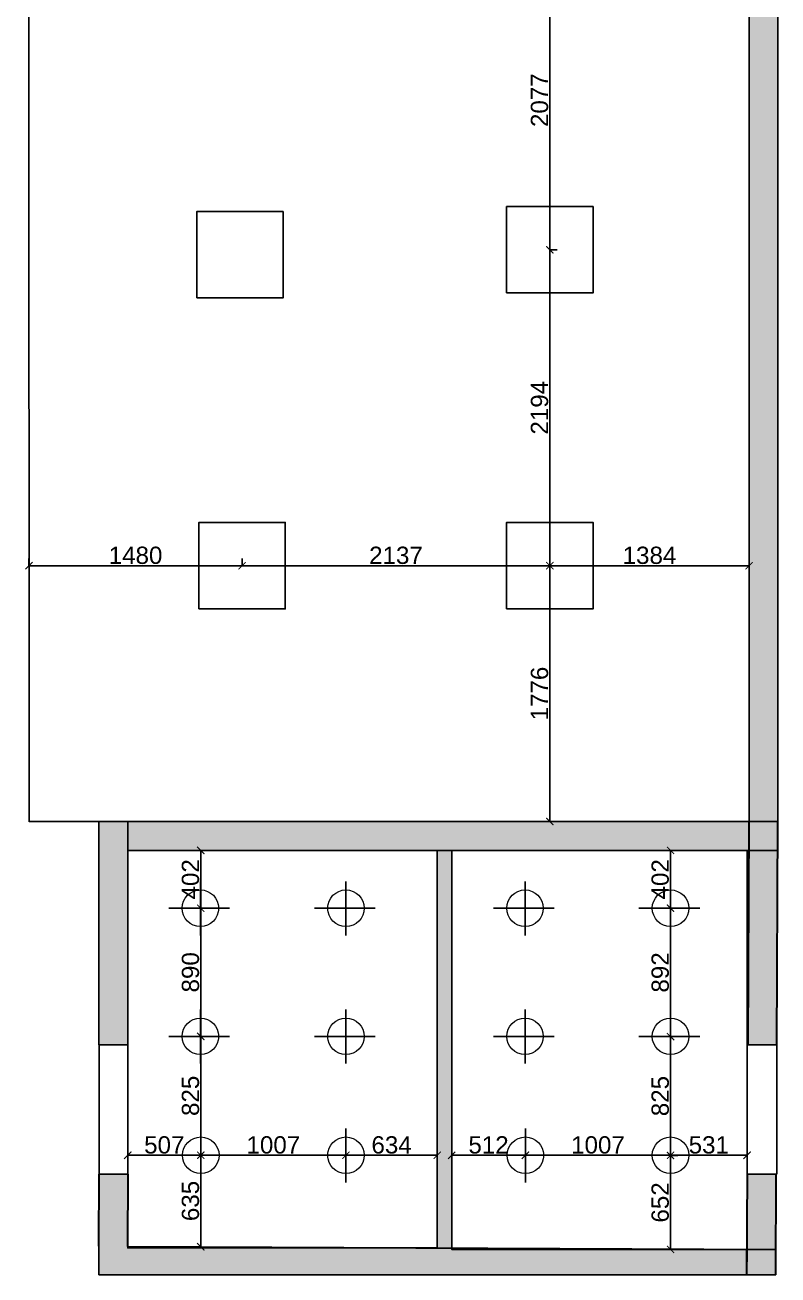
# Model space of a CAD drawing. Header units: millimetres. Extents: x 474215 to 2043163, y -374230 to 1199080.
# Drawn here: x 727792 to 733020, y -322849 to -314170 of the extents above; entities that cross this region are included whole.
import ezdxf

# ---------------------------------------------------------------- set-up
doc = ezdxf.new("R2010")
doc.units = ezdxf.units.MM
doc.header["$MEASUREMENT"] = 0
doc.layers.add('electr', color=7, linetype='Continuous', lineweight=15)
doc.styles.get("Standard").update_dxf_attribs({"font": 'arial.ttf'})
doc.dimstyles.get("Standard").update_dxf_attribs({"dimtxt": 120, "dimasz": 50, "dimexe": 50, "dimexo": 50, "dimgap": 10, "dimtad": 1, "dimdec": 0, "dimzin": 0, "dimdsep": 46, "dimtxsty": 'Standard', "dimblk": 'ARCHTICK', "dimcen": 0.09, "dimclrd": 7, "dimadec": 0, "dimazin": 0, "dimtfac": 1, "dimtdec": 0, "dimtofl": 0, "dimtmove": 0, "dimatfit": 3, "dimldrblk": 'ARCHTICK', "dimfxl": 50, "dimfxlon": 1, "dimtolj": 1, "dimtzin": 0, "dimarcsym": 0})

# ---------------------------------------------------------------- blocks, each defined once
blk = doc.blocks.new('_ArchTick')
at = {"color": 0, "linetype": 'ByBlock', "const_width": 0.15}
blk.add_lwpolyline([(-0.5, -0.5), (0.5, 0.5)], dxfattribs=at)
blk = doc.blocks.new('*D45')
at = {"color": 0, "lineweight": -2, "transparency": 16777216}
for p, q in [((731436, -317924), (731486, -317924)), ((731436, -319699.8), (731386, -319699.8))]:
    blk.add_line(p, q, dxfattribs=at)
at = {"color": 7, "lineweight": -2, "transparency": 16777216}
blk.add_line((731436, -319699.8), (731436, -317924), dxfattribs=at)
at = {"layer": 'Defpoints', "color": 0, "transparency": 16777216}
for p in [(731436, -317924), (731436, -317924), (731446.3, -319699.8)]:
    blk.add_point(p, dxfattribs=at)
at = {"color": 7, "lineweight": -2, "transparency": 16777216, "xscale": 50, "yscale": 50, "zscale": 50}
for p, rotation in [((731436, -317924), 90), ((731436, -319699.8), 270)]:
    blk.add_blockref('_ArchTick', p, dxfattribs=dict(at, rotation=rotation))
at = {"color": 0, "transparency": 16777216, "insert": (731364.8, -318811.9), "char_height": 120, "attachment_point": 5, "rotation": 90}
blk.add_mtext('\\A1;1776', dxfattribs=at)
blk = doc.blocks.new('*D46')
at = {"color": 0, "lineweight": -2, "transparency": 16777216}
for p, q in [((731436, -315730.5), (731486, -315730.5)), ((731436, -317924), (731486, -317924))]:
    blk.add_line(p, q, dxfattribs=at)
at = {"color": 7, "lineweight": -2, "transparency": 16777216}
blk.add_line((731436, -317924), (731436, -315730.5), dxfattribs=at)
at = {"layer": 'Defpoints', "color": 0, "transparency": 16777216}
for p in [(731436, -315730.5), (731436, -315730.5), (731436, -317924)]:
    blk.add_point(p, dxfattribs=at)
at = {"color": 7, "lineweight": -2, "transparency": 16777216, "xscale": 50, "yscale": 50, "zscale": 50}
for p, rotation in [((731436, -315730.5), 90), ((731436, -317924), 270)]:
    blk.add_blockref('_ArchTick', p, dxfattribs=dict(at, rotation=rotation))
at = {"color": 0, "transparency": 16777216, "insert": (731364.8, -316827.2), "char_height": 120, "attachment_point": 5, "rotation": 90}
blk.add_mtext('\\A1;2194', dxfattribs=at)
blk = doc.blocks.new('*D47')
at = {"color": 0, "lineweight": -2, "transparency": 16777216}
for p, q in [((731436, -313653.1), (731486, -313653.1)), ((731436, -315730.5), (731486, -315730.5))]:
    blk.add_line(p, q, dxfattribs=at)
at = {"color": 7, "lineweight": -2, "transparency": 16777216}
blk.add_line((731436, -315730.5), (731436, -313653.1), dxfattribs=at)
at = {"layer": 'Defpoints', "color": 0, "transparency": 16777216}
for p in [(731436, -313653.1), (731436, -313653.1), (731436, -315730.5)]:
    blk.add_point(p, dxfattribs=at)
at = {"color": 7, "lineweight": -2, "transparency": 16777216, "xscale": 50, "yscale": 50, "zscale": 50}
for p, rotation in [((731436, -313653.1), 90), ((731436, -315730.5), 270)]:
    blk.add_blockref('_ArchTick', p, dxfattribs=dict(at, rotation=rotation))
at = {"color": 0, "transparency": 16777216, "insert": (731364.8, -314691.8), "char_height": 120, "attachment_point": 5, "rotation": 90}
blk.add_mtext('\\A1;2077', dxfattribs=at)
blk = doc.blocks.new('*D49')
at = {"color": 0, "lineweight": -2, "transparency": 16777216}
for p, q in [((727819.7, -317924), (727819.7, -317874)), ((729299.5, -317924), (729299.5, -317874))]:
    blk.add_line(p, q, dxfattribs=at)
at = {"color": 7, "lineweight": -2, "transparency": 16777216}
blk.add_line((727819.7, -317924), (729299.5, -317924), dxfattribs=at)
at = {"layer": 'Defpoints', "color": 0, "transparency": 16777216}
for p in [(729299.5, -317924), (729299.5, -317924), (727819.7, -317924.6)]:
    blk.add_point(p, dxfattribs=at)
at = {"color": 7, "lineweight": -2, "transparency": 16777216, "xscale": 50, "yscale": 50, "zscale": 50, "rotation": 180}
blk.add_blockref('_ArchTick', (727819.7, -317924), dxfattribs=at)
at = {"color": 7, "lineweight": -2, "transparency": 16777216, "xscale": 50, "yscale": 50, "zscale": 50}
blk.add_blockref('_ArchTick', (729299.5, -317924), dxfattribs=at)
at = {"color": 0, "transparency": 16777216, "insert": (728559.6, -317852.7), "char_height": 120, "attachment_point": 5}
blk.add_mtext('\\A1;1480', dxfattribs=at)
blk = doc.blocks.new('*D50')
at = {"color": 0, "lineweight": -2, "transparency": 16777216}
for p, q in [((729299.5, -317924), (729299.5, -317874)), ((731436, -317924), (731436, -317874))]:
    blk.add_line(p, q, dxfattribs=at)
at = {"color": 7, "lineweight": -2, "transparency": 16777216}
blk.add_line((729299.5, -317924), (731436, -317924), dxfattribs=at)
at = {"layer": 'Defpoints', "color": 0, "transparency": 16777216}
for p in [(729299.5, -317924), (731436, -317924), (731436, -317924)]:
    blk.add_point(p, dxfattribs=at)
at = {"color": 7, "lineweight": -2, "transparency": 16777216, "xscale": 50, "yscale": 50, "zscale": 50, "rotation": 180}
blk.add_blockref('_ArchTick', (729299.5, -317924), dxfattribs=at)
at = {"color": 7, "lineweight": -2, "transparency": 16777216, "xscale": 50, "yscale": 50, "zscale": 50}
blk.add_blockref('_ArchTick', (731436, -317924), dxfattribs=at)
at = {"color": 0, "transparency": 16777216, "insert": (730367.8, -317852.7), "char_height": 120, "attachment_point": 5}
blk.add_mtext('\\A1;2137', dxfattribs=at)
blk = doc.blocks.new('*D51')
at = {"color": 0, "lineweight": -2, "transparency": 16777216}
for p, q in [((731436, -317924), (731436, -317874)), ((732819.7, -317924), (732819.7, -317874))]:
    blk.add_line(p, q, dxfattribs=at)
at = {"color": 7, "lineweight": -2, "transparency": 16777216}
blk.add_line((731436, -317924), (732819.7, -317924), dxfattribs=at)
at = {"layer": 'Defpoints', "color": 0, "transparency": 16777216}
for p in [(731436, -317924), (732819.7, -317924), (732819.7, -317924.4)]:
    blk.add_point(p, dxfattribs=at)
at = {"color": 7, "lineweight": -2, "transparency": 16777216, "xscale": 50, "yscale": 50, "zscale": 50, "rotation": 180}
blk.add_blockref('_ArchTick', (731436, -317924), dxfattribs=at)
at = {"color": 7, "lineweight": -2, "transparency": 16777216, "xscale": 50, "yscale": 50, "zscale": 50}
blk.add_blockref('_ArchTick', (732819.7, -317924), dxfattribs=at)
at = {"color": 0, "transparency": 16777216, "insert": (732127.9, -317852.7), "char_height": 120, "attachment_point": 5}
blk.add_mtext('\\A1;1384', dxfattribs=at)
blk = doc.blocks.new('*D77')
at = {"color": 0, "lineweight": -2, "transparency": 16777216}
for p, q in [((732273.9, -322019.3), (732323.9, -322019.3)), ((732273.9, -322671.4), (732323.9, -322671.4))]:
    blk.add_line(p, q, dxfattribs=at)
at = {"color": 7, "lineweight": -2, "transparency": 16777216}
blk.add_line((732273.9, -322671.4), (732273.9, -322019.3), dxfattribs=at)
at = {"layer": 'Defpoints', "color": 0, "transparency": 16777216}
for p in [(732273.9, -322019.3), (732273.9, -322019.3), (732272.8, -322671.4)]:
    blk.add_point(p, dxfattribs=at)
at = {"color": 7, "lineweight": -2, "transparency": 16777216, "xscale": 50, "yscale": 50, "zscale": 50}
for p, rotation in [((732273.9, -322019.3), 90), ((732273.9, -322671.4), 270)]:
    blk.add_blockref('_ArchTick', p, dxfattribs=dict(at, rotation=rotation))
at = {"color": 0, "transparency": 16777216, "insert": (732202.6, -322345.3), "char_height": 120, "attachment_point": 5, "rotation": 90}
blk.add_mtext('\\A1;652', dxfattribs=at)
blk = doc.blocks.new('*D78')
at = {"color": 0, "lineweight": -2, "transparency": 16777216}
for p, q in [((732273.9, -321194), (732323.9, -321194)), ((732273.9, -322019.3), (732323.9, -322019.3))]:
    blk.add_line(p, q, dxfattribs=at)
at = {"color": 7, "lineweight": -2, "transparency": 16777216}
blk.add_line((732273.9, -322019.3), (732273.9, -321194), dxfattribs=at)
at = {"layer": 'Defpoints', "color": 0, "transparency": 16777216}
for p in [(732273.9, -321194), (732273.9, -321194), (732273.9, -322019.3)]:
    blk.add_point(p, dxfattribs=at)
at = {"color": 7, "lineweight": -2, "transparency": 16777216, "xscale": 50, "yscale": 50, "zscale": 50}
for p, rotation in [((732273.9, -321194), 90), ((732273.9, -322019.3), 270)]:
    blk.add_blockref('_ArchTick', p, dxfattribs=dict(at, rotation=rotation))
at = {"color": 0, "transparency": 16777216, "insert": (732202.6, -321606.7), "char_height": 120, "attachment_point": 5, "rotation": 90}
blk.add_mtext('\\A1;825', dxfattribs=at)
blk = doc.blocks.new('*D79')
at = {"color": 0, "lineweight": -2, "transparency": 16777216}
for p, q in [((732273.9, -320302.5), (732223.9, -320302.5)), ((732273.9, -321194), (732323.9, -321194))]:
    blk.add_line(p, q, dxfattribs=at)
at = {"color": 7, "lineweight": -2, "transparency": 16777216}
blk.add_line((732273.9, -321194), (732273.9, -320302.5), dxfattribs=at)
at = {"layer": 'Defpoints', "color": 0, "transparency": 16777216}
for p in [(732273.9, -320302.5), (732273.9, -320302.5), (732273.9, -321194)]:
    blk.add_point(p, dxfattribs=at)
at = {"color": 7, "lineweight": -2, "transparency": 16777216, "xscale": 50, "yscale": 50, "zscale": 50}
for p, rotation in [((732273.9, -320302.5), 90), ((732273.9, -321194), 270)]:
    blk.add_blockref('_ArchTick', p, dxfattribs=dict(at, rotation=rotation))
at = {"color": 0, "transparency": 16777216, "insert": (732202.6, -320748.2), "char_height": 120, "attachment_point": 5, "rotation": 90}
blk.add_mtext('\\A1;892', dxfattribs=at)
blk = doc.blocks.new('*D80')
at = {"color": 0, "lineweight": -2, "transparency": 16777216}
for p, q in [((732273.9, -319900.8), (732323.9, -319900.8)), ((732273.9, -320302.5), (732223.9, -320302.5))]:
    blk.add_line(p, q, dxfattribs=at)
at = {"color": 7, "lineweight": -2, "transparency": 16777216}
blk.add_line((732273.9, -320302.5), (732273.9, -319900.8), dxfattribs=at)
at = {"layer": 'Defpoints', "color": 0, "transparency": 16777216}
for p in [(732273.9, -319900.8), (732273.9, -319900.8), (732273.9, -320302.5)]:
    blk.add_point(p, dxfattribs=at)
at = {"color": 7, "lineweight": -2, "transparency": 16777216, "xscale": 50, "yscale": 50, "zscale": 50}
for p, rotation in [((732273.9, -319900.8), 90), ((732273.9, -320302.5), 270)]:
    blk.add_blockref('_ArchTick', p, dxfattribs=dict(at, rotation=rotation))
at = {"color": 0, "transparency": 16777216, "insert": (732202.6, -320101.6), "char_height": 120, "attachment_point": 5, "rotation": 90}
blk.add_mtext('\\A1;402', dxfattribs=at)
blk = doc.blocks.new('*D87')
at = {"color": 0, "lineweight": -2, "transparency": 16777216}
for p, q in [((730754.4, -322017.7), (730754.4, -321967.7)), ((731266.5, -322017.7), (731266.5, -321967.7))]:
    blk.add_line(p, q, dxfattribs=at)
at = {"color": 7, "lineweight": -2, "transparency": 16777216}
blk.add_line((730754.4, -322017.7), (731266.5, -322017.7), dxfattribs=at)
at = {"layer": 'Defpoints', "color": 0, "transparency": 16777216}
for p in [(730754.4, -322022.6), (731266.5, -322017.7), (731266.5, -322017.7)]:
    blk.add_point(p, dxfattribs=at)
at = {"color": 7, "lineweight": -2, "transparency": 16777216, "xscale": 50, "yscale": 50, "zscale": 50, "rotation": 180}
blk.add_blockref('_ArchTick', (730754.4, -322017.7), dxfattribs=at)
at = {"color": 7, "lineweight": -2, "transparency": 16777216, "xscale": 50, "yscale": 50, "zscale": 50}
blk.add_blockref('_ArchTick', (731266.5, -322017.7), dxfattribs=at)
at = {"color": 0, "transparency": 16777216, "insert": (731010.4, -321946.5), "char_height": 120, "attachment_point": 5}
blk.add_mtext('\\A1;512', dxfattribs=at)
blk = doc.blocks.new('*D88')
at = {"color": 0, "lineweight": -2, "transparency": 16777216}
for p, q in [((731266.5, -322017.7), (731266.5, -321967.7)), ((732273.9, -322017.7), (732273.9, -321967.7))]:
    blk.add_line(p, q, dxfattribs=at)
at = {"color": 7, "lineweight": -2, "transparency": 16777216}
blk.add_line((731266.5, -322017.7), (732273.9, -322017.7), dxfattribs=at)
at = {"layer": 'Defpoints', "color": 0, "transparency": 16777216}
for p in [(731266.5, -322017.7), (732273.9, -322017.7), (732273.9, -322017.9)]:
    blk.add_point(p, dxfattribs=at)
at = {"color": 7, "lineweight": -2, "transparency": 16777216, "xscale": 50, "yscale": 50, "zscale": 50, "rotation": 180}
blk.add_blockref('_ArchTick', (731266.5, -322017.7), dxfattribs=at)
at = {"color": 7, "lineweight": -2, "transparency": 16777216, "xscale": 50, "yscale": 50, "zscale": 50}
blk.add_blockref('_ArchTick', (732273.9, -322017.7), dxfattribs=at)
at = {"color": 0, "transparency": 16777216, "insert": (731770.2, -321946.5), "char_height": 120, "attachment_point": 5}
blk.add_mtext('\\A1;1007', dxfattribs=at)
blk = doc.blocks.new('*D89')
at = {"color": 0, "lineweight": -2, "transparency": 16777216}
for p, q in [((732273.9, -322017.7), (732273.9, -321967.7)), ((732805.3, -322017.7), (732805.3, -321967.7))]:
    blk.add_line(p, q, dxfattribs=at)
at = {"color": 7, "lineweight": -2, "transparency": 16777216}
blk.add_line((732273.9, -322017.7), (732805.3, -322017.7), dxfattribs=at)
at = {"layer": 'Defpoints', "color": 0, "transparency": 16777216}
for p in [(732273.9, -322017.9), (732805.3, -322017.7), (732805.3, -322017.7)]:
    blk.add_point(p, dxfattribs=at)
at = {"color": 7, "lineweight": -2, "transparency": 16777216, "xscale": 50, "yscale": 50, "zscale": 50, "rotation": 180}
blk.add_blockref('_ArchTick', (732273.9, -322017.7), dxfattribs=at)
at = {"color": 7, "lineweight": -2, "transparency": 16777216, "xscale": 50, "yscale": 50, "zscale": 50}
blk.add_blockref('_ArchTick', (732805.3, -322017.7), dxfattribs=at)
at = {"color": 0, "transparency": 16777216, "insert": (732539.6, -321946.4), "char_height": 120, "attachment_point": 5}
blk.add_mtext('\\A1;531', dxfattribs=at)
blk = doc.blocks.new('*D108')
at = {"color": 0, "lineweight": -2, "transparency": 16777216}
for p, q in [((729012.5, -322017.7), (728962.5, -322017.7)), ((729012.5, -322652.6), (728962.5, -322652.6))]:
    blk.add_line(p, q, dxfattribs=at)
at = {"color": 7, "lineweight": -2, "transparency": 16777216}
blk.add_line((729012.5, -322652.6), (729012.5, -322017.7), dxfattribs=at)
at = {"layer": 'Defpoints', "color": 0, "transparency": 16777216}
for p in [(729012.5, -322017.7), (729012.6, -322017.7), (729012.6, -322652.6)]:
    blk.add_point(p, dxfattribs=at)
at = {"color": 7, "lineweight": -2, "transparency": 16777216, "xscale": 50, "yscale": 50, "zscale": 50}
for p, rotation in [((729012.5, -322017.7), 90), ((729012.5, -322652.6), 270)]:
    blk.add_blockref('_ArchTick', p, dxfattribs=dict(at, rotation=rotation))
at = {"color": 0, "transparency": 16777216, "insert": (728941.2, -322335.2), "char_height": 120, "attachment_point": 5, "rotation": 90}
blk.add_mtext('\\A1;635', dxfattribs=at)
blk = doc.blocks.new('*D109')
at = {"color": 0, "lineweight": -2, "transparency": 16777216}
for p, q in [((729012.5, -321192.4), (729062.5, -321192.4)), ((729012.5, -322017.7), (728962.5, -322017.7))]:
    blk.add_line(p, q, dxfattribs=at)
at = {"color": 7, "lineweight": -2, "transparency": 16777216}
blk.add_line((729012.5, -322017.7), (729012.5, -321192.4), dxfattribs=at)
at = {"layer": 'Defpoints', "color": 0, "transparency": 16777216}
for p in [(729010, -321192.4), (729012.5, -321192.4), (729012.6, -322017.7)]:
    blk.add_point(p, dxfattribs=at)
at = {"color": 7, "lineweight": -2, "transparency": 16777216, "xscale": 50, "yscale": 50, "zscale": 50}
for p, rotation in [((729012.5, -321192.4), 90), ((729012.5, -322017.7), 270)]:
    blk.add_blockref('_ArchTick', p, dxfattribs=dict(at, rotation=rotation))
at = {"color": 0, "transparency": 16777216, "insert": (728941.3, -321605.1), "char_height": 120, "attachment_point": 5, "rotation": 90}
blk.add_mtext('\\A1;825', dxfattribs=at)
blk = doc.blocks.new('*D110')
at = {"color": 0, "lineweight": -2, "transparency": 16777216}
for p, q in [((729012.5, -320302.6), (729062.5, -320302.6)), ((729012.5, -321192.4), (729062.5, -321192.4))]:
    blk.add_line(p, q, dxfattribs=at)
at = {"color": 7, "lineweight": -2, "transparency": 16777216}
blk.add_line((729012.5, -321192.4), (729012.5, -320302.6), dxfattribs=at)
at = {"layer": 'Defpoints', "color": 0, "transparency": 16777216}
for p in [(729010, -320302.6), (729012.5, -320302.6), (729010, -321192.4)]:
    blk.add_point(p, dxfattribs=at)
at = {"color": 7, "lineweight": -2, "transparency": 16777216, "xscale": 50, "yscale": 50, "zscale": 50}
for p, rotation in [((729012.5, -320302.6), 90), ((729012.5, -321192.4), 270)]:
    blk.add_blockref('_ArchTick', p, dxfattribs=dict(at, rotation=rotation))
at = {"color": 0, "transparency": 16777216, "insert": (728941.3, -320747.5), "char_height": 120, "attachment_point": 5, "rotation": 90}
blk.add_mtext('\\A1;890', dxfattribs=at)
blk = doc.blocks.new('*D111')
at = {"color": 0, "lineweight": -2, "transparency": 16777216}
for p, q in [((729012.5, -319900.8), (729062.5, -319900.8)), ((729012.5, -320302.6), (729062.5, -320302.6))]:
    blk.add_line(p, q, dxfattribs=at)
at = {"color": 7, "lineweight": -2, "transparency": 16777216}
blk.add_line((729012.5, -320302.6), (729012.5, -319900.8), dxfattribs=at)
at = {"layer": 'Defpoints', "color": 0, "transparency": 16777216}
for p in [(729012.5, -319900.8), (729012.5, -319900.8), (729010, -320302.6)]:
    blk.add_point(p, dxfattribs=at)
at = {"color": 7, "lineweight": -2, "transparency": 16777216, "xscale": 50, "yscale": 50, "zscale": 50}
for p, rotation in [((729012.5, -319900.8), 90), ((729012.5, -320302.6), 270)]:
    blk.add_blockref('_ArchTick', p, dxfattribs=dict(at, rotation=rotation))
at = {"color": 0, "transparency": 16777216, "insert": (728941.3, -320101.7), "char_height": 120, "attachment_point": 5, "rotation": 90}
blk.add_mtext('\\A1;402', dxfattribs=at)
blk = doc.blocks.new('*D112')
at = {"color": 0, "lineweight": -2, "transparency": 16777216}
for p, q in [((728505.4, -322017.7), (728505.4, -321967.7)), ((729012.6, -322017.7), (729012.6, -321967.7))]:
    blk.add_line(p, q, dxfattribs=at)
at = {"color": 7, "lineweight": -2, "transparency": 16777216}
blk.add_line((728505.4, -322017.7), (729012.6, -322017.7), dxfattribs=at)
at = {"layer": 'Defpoints', "color": 0, "transparency": 16777216}
for p in [(728505.4, -322017.8), (729012.6, -322017.7), (729012.6, -322017.9)]:
    blk.add_point(p, dxfattribs=at)
at = {"color": 7, "lineweight": -2, "transparency": 16777216, "xscale": 50, "yscale": 50, "zscale": 50, "rotation": 180}
blk.add_blockref('_ArchTick', (728505.4, -322017.7), dxfattribs=at)
at = {"color": 7, "lineweight": -2, "transparency": 16777216, "xscale": 50, "yscale": 50, "zscale": 50}
blk.add_blockref('_ArchTick', (729012.6, -322017.7), dxfattribs=at)
at = {"color": 0, "transparency": 16777216, "insert": (728759, -321946.5), "char_height": 120, "attachment_point": 5}
blk.add_mtext('\\A1;507', dxfattribs=at)
blk = doc.blocks.new('*D113')
at = {"color": 0, "lineweight": -2, "transparency": 16777216}
for p, q in [((729012.6, -322017.7), (729012.6, -321967.7)), ((730020, -322017.7), (730020, -322067.7))]:
    blk.add_line(p, q, dxfattribs=at)
at = {"color": 7, "lineweight": -2, "transparency": 16777216}
blk.add_line((729012.6, -322017.7), (730020, -322017.7), dxfattribs=at)
at = {"layer": 'Defpoints', "color": 0, "transparency": 16777216}
for p in [(729012.6, -322017.9), (730020, -322017.7), (730020, -322017.7)]:
    blk.add_point(p, dxfattribs=at)
at = {"color": 7, "lineweight": -2, "transparency": 16777216, "xscale": 50, "yscale": 50, "zscale": 50, "rotation": 180}
blk.add_blockref('_ArchTick', (729012.6, -322017.7), dxfattribs=at)
at = {"color": 7, "lineweight": -2, "transparency": 16777216, "xscale": 50, "yscale": 50, "zscale": 50}
blk.add_blockref('_ArchTick', (730020, -322017.7), dxfattribs=at)
at = {"color": 0, "transparency": 16777216, "insert": (729516.3, -321946.5), "char_height": 120, "attachment_point": 5}
blk.add_mtext('\\A1;1007', dxfattribs=at)
blk = doc.blocks.new('*D114')
at = {"color": 0, "lineweight": -2, "transparency": 16777216}
for p, q in [((730654.4, -322017.7), (730654.4, -321967.7)), ((730020, -322017.7), (730020, -322067.7))]:
    blk.add_line(p, q, dxfattribs=at)
at = {"color": 7, "lineweight": -2, "transparency": 16777216}
blk.add_line((730020, -322017.7), (730654.4, -322017.7), dxfattribs=at)
at = {"layer": 'Defpoints', "color": 0, "transparency": 16777216}
for p in [(730020, -322017.7), (730654.4, -322017.7), (730654.4, -322017.7)]:
    blk.add_point(p, dxfattribs=at)
at = {"color": 7, "lineweight": -2, "transparency": 16777216, "xscale": 50, "yscale": 50, "zscale": 50, "rotation": 180}
blk.add_blockref('_ArchTick', (730020, -322017.7), dxfattribs=at)
at = {"color": 7, "lineweight": -2, "transparency": 16777216, "xscale": 50, "yscale": 50, "zscale": 50}
blk.add_blockref('_ArchTick', (730654.4, -322017.7), dxfattribs=at)
at = {"color": 0, "transparency": 16777216, "insert": (730337.2, -321946.4), "char_height": 120, "attachment_point": 5}
blk.add_mtext('\\A1;634', dxfattribs=at)

msp = doc.modelspace()

# ---------------------------------------------------------------- hatches: boundary and pattern name
at = {"true_color": 0x000000}
h = msp.add_hatch(color=18, dxfattribs=at)
h.dxf.hatch_style = 1
h.paths.add_polyline_path([(733020, -307134.7), (732820, -307134.7), (732820, -319699.8), (733020, -319699.8)])
h = msp.add_hatch(color=18, dxfattribs=at)
h.dxf.hatch_style = 1
h.paths.add_polyline_path([(728505.4, -319699.8), (728304.4, -319699.8), (728304.4, -321249.9), (728505.4, -321249.9)])
h.paths.add_polyline_path([(733019, -319900.8), (732819, -319900.8), (732812.4, -321249.9), (733012.4, -321249.9)])
h = msp.add_hatch(color=18, dxfattribs=at)
h.dxf.hatch_style = 1
h.paths.add_polyline_path([(732820, -319699.8), (728505.4, -319699.8), (728505.4, -319900.8), (732819, -319900.8)])
h.paths.add_polyline_path([(733020, -319700.8), (733020, -319699.8), (732820, -319699.8), (732819, -319900.8), (733019, -319900.8)])
h = msp.add_hatch(color=18, dxfattribs=at)
h.dxf.hatch_style = 1
h.paths.add_polyline_path([(730754.4, -319900.8), (730654.4, -319900.8), (730654.4, -322660.7), (730754.4, -322661.2)])
h = msp.add_hatch(color=18, dxfattribs=at)
h.dxf.hatch_style = 1
h.paths.add_polyline_path([(728507.9, -322149.9), (728307.9, -322149.9), (728305.4, -322649.1), (728505.4, -322650.1)])
h.paths.add_polyline_path([(728304.4, -322849.1), (733004.5, -322849.1), (733005.3, -322672.3), (728305.4, -322649.1)])
h = msp.add_hatch(color=18, dxfattribs=at)
h.dxf.hatch_style = 1
h.paths.add_polyline_path([(733007.9, -322149.9), (732807.9, -322149.9), (732805.3, -322671.4), (733005.3, -322672.3)])

# ---------------------------------------------------------------- linework, layer by layer
for p, q in [((732820, -319699.8), (732818, -307134.7)), ((733020, -319700.8), (733020, -307134.7)), ((727818.8, -312334.7), (727820, -319697.3)), ((732820, -318899.8), (732820, -319699.8)), ((728505.4, -319699.8), (727820, -319699.8)), ((728304.4, -321249.9), (728304.4, -319699.8)), ((728505.4, -321249.9), (728505.4, -319699.8)), ((728505.4, -319699.8), (733020, -319699.8)), ((731670, -319699.8), (730520, -319699.8)), ((732820, -319699.8), (731670, -319699.8)), ((728505.4, -319900.8), (733019, -319900.8)), ((730654.4, -322660.7), (730654.4, -319900.8)), ((730754.4, -322661.2), (730754.4, -319900.8)), ((729009.9, -320302.5), (729010.1, -320302.5)), ((729009.9, -320302.5), (729010.1, -320302.5)), ((729010, -320302.6), (729010, -320302.4)), ((730019.9, -320302.5), (730020.1, -320302.5)), ((730019.9, -320302.5), (730020.1, -320302.5)), ((730020, -320302.6), (730020, -320302.4)), ((731263.8, -320302.5), (731263.9, -320302.5)), ((731263.8, -320302.5), (731263.9, -320302.5)), ((731263.9, -320302.6), (731263.9, -320302.4)), ((732273.8, -320302.5), (732273.9, -320302.5)), ((732273.8, -320302.5), (732273.9, -320302.5)), ((732273.9, -320302.6), (732273.9, -320302.4)), ((729009.9, -321192.5), (729010.1, -321192.5)), ((729009.9, -321192.5), (729010.1, -321192.5)), ((729010, -321192.6), (729010, -321192.4)), ((730019.9, -321192.5), (730020.1, -321192.5)), ((730019.9, -321192.5), (730020.1, -321192.5)), ((730020, -321192.6), (730020, -321192.4)), ((731263.8, -321192.5), (731263.9, -321192.5)), ((731263.8, -321192.5), (731263.9, -321192.5)), ((731263.9, -321192.6), (731263.9, -321192.4)), ((732273.8, -321192.5), (732273.9, -321192.5)), ((732273.8, -321192.5), (732273.9, -321192.5)), ((732273.9, -321192.6), (732273.9, -321192.4)), ((728307.9, -321249.9), (728505.4, -321249.9)), ((728307.9, -321249.9), (728307.9, -322149.9)), ((732812.4, -321249.9), (733012.4, -321249.9)), ((733012.4, -321249.9), (733012.4, -322149.9)), ((729012.5, -322017.8), (729012.7, -322017.8)), ((729012.5, -322017.8), (729012.7, -322017.8)), ((729012.6, -322017.9), (729012.6, -322017.7)), ((730019.9, -322017.8), (730020.1, -322017.8)), ((730019.9, -322017.8), (730020.1, -322017.8)), ((730020, -322017.9), (730020, -322017.7)), ((731266.4, -322017.8), (731266.6, -322017.8)), ((731266.4, -322017.8), (731266.6, -322017.8)), ((731266.5, -322017.9), (731266.5, -322017.7)), ((732273.8, -322017.8), (732273.9, -322017.8)), ((732273.8, -322017.8), (732273.9, -322017.8)), ((732273.9, -322017.9), (732273.9, -322017.7)), ((728307.9, -322149.9), (728507.9, -322149.9)), ((728307.9, -322149.9), (728507.9, -322149.9)), ((728505.4, -322650.1), (728505.4, -322149.9)), ((730654.4, -322156), (730654.4, -322660.7)), ((732807.9, -322149.9), (733007.9, -322149.9)), ((728305.4, -322649.1), (728304.4, -322849.1)), ((730654.4, -322660.7), (729224.7, -322660.1)), ((728304.4, -322849.1), (733004.5, -322849.1))]:
    msp.add_line(p, q)
at = {"color": 18, "lineweight": 30, "true_color": 0x000000}
for p, q in [((727820, -319700.8), (727820, -319697.3)), ((732812.4, -321249.9), (732820, -319699.8)), ((732820, -319700.8), (732820, -319700.3)), ((733012.4, -321249.9), (733020, -319700.8)), ((728305.4, -322649.1), (728307.9, -322149.9)), ((728505.4, -322650.1), (728507.9, -322149.9)), ((732804.5, -322849.1), (732807.9, -322149.9)), ((733004.5, -322849.1), (733007.9, -322149.9)), ((728505.4, -322650.1), (733005.3, -322672.3)), ((732804.5, -322849.1), (732805.3, -322671.4))]:
    msp.add_line(p, q, dxfattribs=at)
at = {"color": 32, "true_color": 0xcd6928}
for p, q in [((729010, -320491.4), (729010, -320116.5)), ((730020, -320491.4), (730020, -320116.5)), ((731263.9, -320491.4), (731263.9, -320116.5)), ((732273.9, -320491.4), (732273.9, -320116.5)), ((728790.9, -320302.5), (729212.8, -320302.5)), ((729800.9, -320302.5), (730222.8, -320302.5)), ((731044.8, -320302.5), (731466.6, -320302.5)), ((732054.8, -320302.5), (732476.6, -320302.5)), ((729010, -321381.4), (729010, -321006.5)), ((730020, -321381.4), (730020, -321006.5)), ((731263.9, -321381.4), (731263.9, -321006.5)), ((732273.9, -321381.4), (732273.9, -321006.5)), ((728790.9, -321192.5), (729212.8, -321192.5)), ((729800.9, -321192.5), (730222.8, -321192.5)), ((731044.8, -321192.5), (731466.6, -321192.5)), ((732054.8, -321192.5), (732476.6, -321192.5)), ((729012.6, -322206.8), (729012.6, -321831.9)), ((730020, -322206.8), (730020, -321831.9)), ((731266.5, -322206.8), (731266.5, -321831.9)), ((732273.9, -322206.8), (732273.9, -321831.9)), ((728793.5, -322017.8), (729215.4, -322017.8)), ((729800.9, -322017.8), (730222.8, -322017.8)), ((731047.4, -322017.8), (731469.2, -322017.8)), ((732054.8, -322017.8), (732476.6, -322017.8))]:
    msp.add_line(p, q, dxfattribs=at)
at = {"color": 30, "true_color": 0xf8991e}
for points in [[(728984.2, -316065.1), (729584.2, -316065.1), (729584.2, -315465.1), (728984.2, -315465.1)], [(731136, -316030.5), (731736, -316030.5), (731736, -315430.5), (731136, -315430.5)], [(728999.5, -318224), (729599.5, -318224), (729599.5, -317624), (728999.5, -317624)], [(731136, -318224), (731736, -318224), (731736, -317624), (731136, -317624)]]:
    msp.add_lwpolyline(points, close=True, dxfattribs=at)
for points in [[(728505.4, -319900.8), (730654.4, -319900.8), (730654.4, -322660.7), (728505.4, -322660.7)], [(730754.4, -319900.8), (732805.3, -319900.8), (732805.3, -322671.4), (730754.4, -322671.4)]]:
    msp.add_lwpolyline(points, close=True)
at = {"layer": 'electr', "color": 32}
for centre in [(729010, -320302.4), (730020, -320302.4), (731263.9, -320302.4), (732273.9, -320302.4), (729010, -321192.4), (730020, -321192.4), (731263.9, -321192.4), (732273.9, -321192.4), (729012.6, -322017.7), (730020, -322017.7), (731266.5, -322017.7), (732273.9, -322017.7)]:
    msp.add_circle(centre, 126.8, dxfattribs=at)

# ---------------------------------------------------------------- dimensions: what is measured, and where the dimension line sits
for base, p1, p2, picture, middle in [((731436, -313653.1), (731436, -315730.5), (731436, -313653.1), '*D47', (731364.8, -314691.8)), ((731436.0428, -315730.4964), (731436.0428, -317923.9979), (731436.0428, -315730.4964), '*D46', (731364.7741, -316827.2471)), ((729012.5, -319900.8), (729010, -320302.6), (729012.5, -319900.8), '*D111', (728941.3, -320101.7)), ((732273.9, -319900.8), (732273.9, -320302.5), (732273.9, -319900.8), '*D80', (732202.6, -320101.6)), ((729012.5, -320302.6), (729010, -321192.4), (729010, -320302.6), '*D110', (728941.3, -320747.5)), ((732273.8568, -320302.485), (732273.8568, -321193.986), (732273.9468, -320302.485), '*D79', (732202.588, -320748.2355)), ((729012.5, -321192.4), (729012.6, -322017.7), (729010, -321192.4), '*D109', (728941.3, -321605.1)), ((732273.9, -321194), (732273.9, -322019.3), (732273.9, -321194), '*D78', (732202.6, -321606.7))]:
    dim = msp.add_linear_dim(base=base, p1=p1, p2=p2, angle=90, dimstyle='Standard', override={"dimtmove": 1})
    dim.commit()
    dim.dimension.update_dxf_attribs({"geometry": picture, "text_midpoint": middle})
for base, p1, p2, picture, middle in [((729299.5, -317924), (727819.7, -317924.6), (729299.5, -317924), '*D49', (728559.6, -317852.7)), ((729012.6, -322017.7), (728505.4, -322017.8), (729012.6, -322017.9), '*D112', (728759, -321946.5)), ((731266.5, -322017.7), (730754.4, -322022.6), (731266.5, -322017.7), '*D87', (731010.4, -321946.5))]:
    dim = msp.add_linear_dim(base=base, p1=p1, p2=p2, dimstyle='Standard')
    dim.commit()
    dim.dimension.update_dxf_attribs({"geometry": picture, "text_midpoint": middle})
for base, p1, p2, picture, middle in [((731436.0428, -317923.9979), (729299.4875, -317923.9979), (731436.0428, -317923.9979), '*D50', (730367.7652, -317852.6882)), ((732819.7, -317924), (731436, -317924), (732819.7, -317924.4), '*D51', (732127.9, -317852.7)), ((730020, -322017.7), (729012.6, -322017.9), (730020, -322017.7), '*D113', (729516.3, -321946.5)), ((730654.4, -322017.7), (730020, -322017.7), (730654.4, -322017.7), '*D114', (730337.2, -321946.4)), ((732273.9, -322017.7), (731266.5, -322017.7), (732273.9, -322017.9), '*D88', (731770.2, -321946.5)), ((732805.3, -322017.7), (732273.9, -322017.9), (732805.3, -322017.7), '*D89', (732539.6, -321946.4))]:
    dim = msp.add_linear_dim(base=base, p1=p1, p2=p2, dimstyle='Standard', override={"dimtmove": 1})
    dim.commit()
    dim.dimension.update_dxf_attribs({"geometry": picture, "text_midpoint": middle})
for base, p1, p2, picture, middle in [((731436, -317924), (731446.3, -319699.8), (731436, -317924), '*D45', (731364.8, -318811.9)), ((729012.5, -322017.7), (729012.6, -322652.6), (729012.6, -322017.7), '*D108', (728941.2, -322335.2)), ((732273.9, -322019.3), (732272.8, -322671.4), (732273.9, -322019.3), '*D77', (732202.6, -322345.3))]:
    dim = msp.add_linear_dim(base=base, p1=p1, p2=p2, angle=90, dimstyle='Standard')
    dim.commit()
    dim.dimension.update_dxf_attribs({"geometry": picture, "text_midpoint": middle})

doc.saveas('drawing.dxf')
